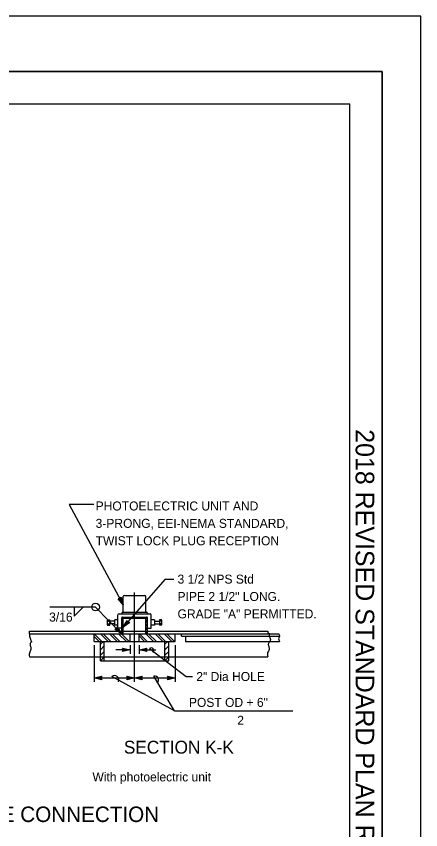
# Model space of a CAD drawing. Extents: x -893 to 867, y -474 to 712.
# Drawn here: x 552 to 867, y 80 to 712 of the extents above; entities that cross this region are included whole.
import ezdxf

# ---------------------------------------------------------------- set-up
doc = ezdxf.new("R2010")
doc.units = 0
for name, color, linetype in [('57 Undefined', 7, 'Continuous'), ('border_PLOTTING-ELEMENTS', 7, 'Continuous'), ('border_rw_22x34_Cut_Lines', 7, 'Continuous'), ('border_SHEET', 7, 'Continuous'), ('border_WITHIN-BORDER-anno', 7, 'Continuous'), ('str_Center-Line-A', 7, 'Continuous'), ('str_Dimensions-A', 7, 'Continuous'), ('str_Misc-Steel-B', 7, 'Continuous'), ('str_Misc-Steel-D', 7, 'Continuous'), ('str_Text-A', 7, 'Continuous'), ('str_Utilities-A', 7, 'Continuous')]:
    doc.layers.add(name, color=color, linetype=linetype)

msp = doc.modelspace()

# ---------------------------------------------------------------- linework, layer by layer
at = {"layer": 'border_PLOTTING-ELEMENTS'}
for points in [[(-893.45, -474.04), (866.55, -474.04), (866.55, 711.96), (-893.45, 711.96)], [(-863.45, -431.04), (836.55, -431.04), (836.55, 668.96), (-863.45, 668.96)]]:
    msp.add_lwpolyline(points, close=True, dxfattribs=at)
at = {"layer": 'border_rw_22x34_Cut_Lines'}
for p, q in [((-863.45, 668.96), (836.55, 668.96)), ((836.55, 668.96), (836.55, -431.04))]:
    msp.add_line(p, q, dxfattribs=at)
at = {"layer": 'border_SHEET'}
for p in [(-813.45, 643.96), (811.55, -406.04)]:
    msp.add_line(p, (811.55, 643.96), dxfattribs=at)
at = {"layer": 'str_Center-Line-A'}
msp.add_lwpolyline([(644.32, 194.93), (644.32, 264.39)], dxfattribs=at)
at = {"layer": 'str_Dimensions-A'}
for p, q in [((667.82, 274.33), (635.57, 237.29)), ((674.89, 274.33), (667.82, 274.33)), ((631.54, 259.49), (631.54, 259.49)), ((633.89, 260.76), (633.89, 260.76)), ((614.02, 253.03), (578.55, 253.03)), ((597.45, 253.03), (597.45, 246.03)), ((597.45, 246.03), (604.45, 253.03)), ((634.03, 232.36), (614.02, 253.03)), ((635.57, 254.84), (635.57, 254.84)), ((635.57, 237.29), (638.52, 242.69)), ((640.53, 240.93), (635.57, 237.29)), ((636.48, 238.34), (638.64, 242.27)), ((640.12, 241), (636.48, 238.33)), ((637.39, 239.37), (638.78, 241.91)), ((639.7, 241.06), (637.39, 239.37)), ((638.3, 240.41), (638.9, 241.5)), ((639.32, 241.15), (638.3, 240.41)), ((638.52, 242.69), (638.52, 242.69)), ((638.52, 242.69), (639, 241.21)), ((639, 241.21), (640.53, 240.93)), ((640.53, 240.93), (640.53, 240.93)), ((628.91, 235.75), (630.42, 236.1)), ((634.03, 232.36), (628.91, 235.75)), ((628.91, 235.75), (628.91, 235.75)), ((633.06, 233.36), (629.33, 235.83)), ((632.11, 234.35), (629.7, 235.94)), ((631.15, 235.34), (630.12, 236.03)), ((630.42, 236.1), (630.82, 237.61)), ((630.5, 236.42), (631.15, 235.34)), ((630.62, 236.79), (632.11, 234.35)), ((630.72, 237.2), (633.08, 233.36)), ((630.82, 237.61), (630.82, 237.61)), ((630.82, 237.61), (634.03, 232.36)), ((635.57, 237.29), (635.57, 237.29)), ((634.03, 232.36), (634.03, 232.36)), ((680.82, 230.36), (680.82, 232.36)), ((680.82, 230.36), (756.94, 230.36)), ((683.82, 230.36), (683.82, 226.36)), ((612.82, 223.36), (612.82, 194.93)), ((640.82, 223.36), (640.82, 216.77)), ((647.82, 223.36), (647.82, 216.77)), ((675.82, 223.36), (675.82, 194.93)), ((683.82, 226.36), (756.94, 226.36)), ((640.82, 219.77), (629.67, 219.77)), ((635.62, 219.77), (634.82, 221.11)), ((634.82, 221.11), (634.82, 221.11)), ((634.82, 221.11), (640.82, 219.77)), ((640.82, 219.77), (634.82, 218.44)), ((634.82, 218.44), (635.62, 219.77)), ((634.82, 218.44), (634.82, 218.44)), ((635.04, 220.76), (639.44, 219.77)), ((639.43, 219.77), (635.06, 218.8)), ((638.06, 219.77), (635.23, 219.15)), ((635.27, 220.4), (638.06, 219.77)), ((635.45, 220.05), (636.68, 219.78)), ((636.68, 219.78), (635.47, 219.51)), ((640.82, 219.77), (640.82, 219.77)), ((647.82, 219.77), (653.82, 221.1)), ((647.82, 219.77), (660.86, 219.77)), ((653.82, 218.43), (647.82, 219.77)), ((647.82, 219.77), (647.82, 219.77)), ((653.61, 218.79), (649.2, 219.77)), ((649.21, 219.78), (653.59, 220.74)), ((650.58, 219.77), (653.41, 220.4)), ((653.37, 219.15), (650.58, 219.77)), ((651.97, 219.77), (653.17, 220.04)), ((653.19, 219.49), (651.97, 219.77)), ((653.82, 221.1), (653.02, 219.77)), ((653.02, 219.77), (653.82, 218.43)), ((653.82, 221.1), (653.82, 221.1)), ((653.82, 218.43), (653.82, 218.43)), ((655.93, 220.82), (684.25, 199.07)), ((612.82, 197.93), (618.82, 199.26)), ((618.82, 196.59), (612.82, 197.93)), ((612.82, 197.93), (612.82, 197.93)), ((612.82, 197.93), (644.32, 197.93)), ((618.61, 196.95), (614.2, 197.93)), ((614.21, 197.93), (618.59, 198.9)), ((615.58, 197.93), (618.41, 198.55)), ((618.37, 197.31), (615.58, 197.93)), ((616.97, 197.93), (618.17, 198.2)), ((618.19, 197.65), (616.97, 197.93)), ((618.82, 199.26), (618.02, 197.93)), ((618.02, 197.93), (618.82, 196.59)), ((618.82, 199.26), (618.82, 199.26)), ((618.82, 196.59), (618.82, 196.59)), ((675.35, 172.39), (626.59, 199.07)), ((639.12, 197.93), (638.32, 199.27)), ((638.32, 199.27), (638.32, 199.27)), ((638.32, 199.27), (644.32, 197.93)), ((644.32, 197.93), (638.32, 196.6)), ((638.32, 196.6), (639.12, 197.93)), ((638.32, 196.6), (638.32, 196.6)), ((638.54, 198.91), (642.94, 197.93)), ((642.93, 197.93), (638.56, 196.96)), ((641.56, 197.93), (638.73, 197.31)), ((638.77, 198.56), (641.56, 197.93)), ((638.95, 198.21), (640.18, 197.93)), ((640.18, 197.93), (638.97, 197.67)), ((644.32, 197.93), (650.32, 199.26)), ((644.32, 197.93), (675.82, 197.93)), ((644.32, 197.93), (644.32, 197.93)), ((650.32, 196.59), (644.32, 197.93)), ((644.32, 197.93), (644.32, 197.93)), ((650.11, 196.95), (645.7, 197.93)), ((645.71, 197.93), (650.09, 198.9)), ((647.08, 197.93), (649.91, 198.55)), ((649.87, 197.31), (647.08, 197.93)), ((648.47, 197.93), (649.67, 198.2)), ((649.69, 197.65), (648.47, 197.93)), ((650.32, 199.26), (649.52, 197.93)), ((649.52, 197.93), (650.32, 196.59)), ((650.32, 199.26), (650.32, 199.26)), ((650.32, 196.59), (650.32, 196.59)), ((675.35, 172.39), (659.21, 199.27)), ((670.62, 197.93), (669.82, 199.27)), ((669.82, 199.27), (669.82, 199.27)), ((669.82, 199.27), (675.82, 197.93)), ((675.82, 197.93), (669.82, 196.6)), ((669.82, 196.6), (670.62, 197.93)), ((669.82, 196.6), (669.82, 196.6)), ((670.04, 198.91), (674.44, 197.93)), ((674.43, 197.93), (670.06, 196.96)), ((673.06, 197.93), (670.23, 197.31)), ((670.27, 198.56), (673.06, 197.93)), ((670.45, 198.21), (671.68, 197.93)), ((671.68, 197.93), (670.47, 197.67)), ((675.82, 197.93), (675.82, 197.93)), ((684.25, 199.07), (689.25, 199.07)), ((675.35, 172.39), (767.17, 172.39))]:
    msp.add_line(p, q, dxfattribs=at)
msp.add_lwpolyline([(612.6, 332.81), (593.41, 332.81), (635.57, 254.84)], dxfattribs=at)
msp.add_lwpolyline([(633.89, 260.76), (635.57, 254.84), (631.54, 259.49), (631.96, 259.47), (634.9, 256.07), (633.68, 260.4), (633.47, 260.05), (634.26, 257.28), (632.37, 259.45), (632.78, 259.43), (633.6, 258.49), (633.26, 259.69), (633.1, 259.42), (631.54, 259.49), (633.1, 259.42)], close=True, dxfattribs=at)
msp.add_circle((614.02, 253.03), 3, dxfattribs=at)
for centre, radius, start, end in [((657.21, 219.12), 2.12, 319.06905, 126.98095), ((628.73, 196.33), 3.48, 336.86408, 127.99832), ((660.14, 196.56), 2.87, 302.49644, 108.78368)]:
    msp.add_arc(centre, radius, start, end, dxfattribs=at)
msp.add_spline([(756.38, 232.36), (756.52, 231.57), (756.94, 230.36), (756.24, 229.05), (756.24, 227.65), (756.94, 226.36)], degree=3, dxfattribs=at)
at = {"layer": 'str_Misc-Steel-B'}
for p, q in [((634.32, 232.36), (634.32, 244.44)), ((634.32, 244.44), (654.32, 244.44)), ((634.32, 243.96), (634.81, 244.44)), ((634.32, 243.07), (635.57, 244.32)), ((634.32, 241.01), (635.57, 242.26)), ((634.32, 240.13), (635.57, 241.38)), ((635.57, 232.36), (635.57, 244.44)), ((653.07, 232.36), (653.07, 244.44)), ((653.07, 242.08), (654.32, 243.33)), ((653.07, 241.2), (654.32, 242.45)), ((653.07, 239.14), (654.32, 240.39)), ((654.32, 232.36), (654.32, 244.44)), ((634.32, 238.07), (635.57, 239.32)), ((634.32, 237.18), (635.57, 238.43)), ((634.32, 235.12), (635.57, 236.37)), ((634.32, 234.24), (635.57, 235.49)), ((653.07, 238.26), (654.32, 239.5)), ((653.07, 236.19), (654.32, 237.44)), ((653.07, 235.31), (654.32, 236.56)), ((653.07, 233.25), (654.32, 234.5)), ((612.82, 226.36), (612.82, 232.36)), ((612.82, 232.36), (618.82, 226.36)), ((612.82, 230.24), (616.7, 226.36)), ((617.77, 232.36), (623.77, 226.36)), ((619.89, 232.36), (625.89, 226.36)), ((624.84, 232.36), (630.84, 226.36)), ((626.96, 232.36), (632.96, 226.36)), ((631.91, 232.36), (637.91, 226.36)), ((634.03, 232.36), (640.03, 226.36)), ((634.51, 232.36), (635.57, 233.42)), ((640.82, 226.36), (640.82, 232.36)), ((647.82, 226.36), (647.82, 232.36)), ((647.82, 230.6), (652.06, 226.36)), ((648.18, 232.36), (654.18, 226.36)), ((653.07, 232.36), (654.32, 233.61)), ((653.13, 232.36), (659.13, 226.36)), ((655.25, 232.36), (661.25, 226.36)), ((660.2, 232.36), (666.2, 226.36)), ((662.32, 232.36), (668.32, 226.36)), ((667.27, 232.36), (673.27, 226.36)), ((669.39, 232.36), (675.39, 226.36)), ((675.82, 226.36), (675.82, 232.36)), ((612.82, 226.36), (675.82, 226.36)), ((617.82, 211.36), (617.82, 226.36)), ((617.82, 224.09), (620.09, 226.36)), ((617.82, 219.85), (620.82, 222.85)), ((620.82, 211.36), (620.82, 226.36)), ((667.82, 211.36), (667.82, 226.36)), ((667.82, 224.09), (670.09, 226.36)), ((667.82, 219.85), (670.82, 222.85)), ((670.82, 211.36), (670.82, 226.36)), ((617.82, 215.61), (620.82, 218.61)), ((667.82, 215.61), (670.82, 218.61)), ((617.82, 211.36), (620.82, 214.36)), ((617.82, 211.36), (670.82, 211.36)), ((667.82, 211.36), (670.82, 214.36))]:
    msp.add_line(p, q, dxfattribs=at)
at = {"layer": 'str_Misc-Steel-D'}
for p, q in [((562.82, 234.36), (634.32, 234.36)), ((634.32, 234.36), (654.32, 234.36)), ((654.32, 234.36), (747.82, 234.36)), ((562.82, 232.36), (756.38, 232.36)), ((562.82, 214.36), (617.82, 214.36)), ((617.82, 214.36), (670.82, 214.36)), ((670.82, 214.36), (747.82, 214.36))]:
    msp.add_line(p, q, dxfattribs=at)
for points in [[(564.39, 226.11), (563.2, 229.35), (562.82, 232.36), (562.82, 234.36)], [(747.82, 234.36), (747.71, 233.24), (748.97, 232.55)], [(748.97, 232.55), (748.83, 231.15), (749.25, 229.33), (749.81, 227.79), (749.39, 226.11)], [(564.39, 226.11), (563.13, 224.15), (563.69, 221.92), (563.55, 219.4), (562.43, 216.46), (562.82, 214.36)], [(749.39, 226.11), (748.13, 224.15), (748.69, 221.92), (748.55, 219.4), (747.43, 216.46), (747.82, 214.36)]]:
    msp.add_spline(points, degree=3, dxfattribs=at)
at = {"layer": 'str_Utilities-A'}
for p, q in [((635.57, 249.03), (635.57, 261.11)), ((636.4, 261.94), (652.24, 261.94)), ((653.07, 249.03), (653.07, 261.11)), ((631.41, 236.53), (631.41, 246.94)), ((632.24, 247.78), (656.4, 247.78)), ((634.32, 248.19), (634.32, 247.78)), ((635.15, 249.03), (653.48, 249.03)), ((654.32, 248.19), (654.32, 247.78)), ((657.23, 236.53), (657.23, 246.94)), ((623.14, 242.68), (623.14, 239.54)), ((623.35, 243.21), (624.97, 243.21)), ((623.35, 242.16), (624.97, 242.16)), ((624.97, 239.02), (624.97, 243.21)), ((628.91, 242.15), (624.97, 242.15)), ((631.41, 243.19), (628.91, 243.19)), ((628.91, 239.03), (628.91, 243.19)), ((628.91, 240.07), (628.91, 242.15)), ((634.32, 244.44), (634.32, 244.65)), ((634.95, 245.28), (653.69, 245.28)), ((654.32, 244.44), (654.32, 244.65)), ((659.73, 243.19), (657.23, 243.19)), ((659.73, 243.19), (659.73, 239.03)), ((659.73, 242.15), (663.67, 242.15)), ((659.73, 242.15), (659.73, 240.07)), ((665.29, 243.21), (663.67, 243.21)), ((663.67, 243.21), (663.67, 239.02)), ((665.29, 242.16), (663.67, 242.16)), ((665.5, 239.54), (665.5, 242.68)), ((623.35, 240.06), (624.97, 240.06)), ((623.35, 239.02), (624.97, 239.02)), ((628.91, 240.07), (624.97, 240.07)), ((631.41, 239.03), (628.91, 239.03)), ((634.32, 236.53), (631.41, 236.53)), ((654.32, 236.53), (657.23, 236.53)), ((659.73, 239.03), (657.23, 239.03)), ((659.73, 240.07), (663.67, 240.07)), ((665.29, 240.06), (663.67, 240.06)), ((665.29, 239.02), (663.67, 239.02))]:
    msp.add_line(p, q, dxfattribs=at)
for centre, radius, start, end in [((636.4, 261.11), 0.833, 90, 180), ((652.24, 261.11), 0.833, 0, 90), ((632.24, 246.94), 0.833, 90, 180), ((635.15, 248.19), 0.833, 90, 180), ((653.49, 248.19), 0.833, 0, 90), ((656.4, 246.94), 0.833, 0, 90), ((623.89, 242.68), 0.753, 135.96474, 224.03526), ((625.99, 241.11), 2.84, 158.32588, 201.67412), ((634.95, 244.65), 0.625, 90, 180), ((653.69, 244.65), 0.625, 0, 90), ((664.75, 242.68), 0.753, 315.96474, 44.03526), ((662.65, 241.11), 2.84, 338.32588, 21.67412), ((623.89, 239.54), 0.753, 135.96474, 224.03526), ((664.75, 239.54), 0.753, 315.96474, 44.03526)]:
    msp.add_arc(centre, radius, start, end, dxfattribs=at)

# ---------------------------------------------------------------- texts
at = {"layer": '57 Undefined'}
msp.add_text('UPPER JUNCTURE CONNECTION', height=12, dxfattribs=at).set_placement((404.84, 86.06))
at = {"layer": 'border_WITHIN-BORDER-anno'}
msp.add_text('2018 REVISED STANDARD PLAN RSP S113', height=14.5, rotation=270, dxfattribs=at).set_placement((815.95, 391.2))
at = {"layer": 'str_Text-A'}
for s, height, p in [('PHOTOELECTRIC UNIT AND', 7, (614.06, 328.05)), ('3-PRONG, EEI-NEMA STANDARD,', 7, (614.06, 314.55)), ('TWIST LOCK PLUG RECEPTION', 7, (614.06, 301.05)), ('3 1/2 NPS Std', 7, (677.69, 271.23)), ('PIPE 2 1/2" LONG.', 7, (677.69, 257.73)), ('3/16', 7, (577.95, 241.74)), ('GRADE "A" PERMITTED.', 7, (677.69, 244.23)), ('2" Dia HOLE', 7, (692.25, 195.58)), ('POST OD + 6"', 7, (686.5, 175.47)), ('2', 7, (724.05, 161.57)), ('SECTION K-K', 10, (636, 139.17)), ('With photoelectric unit', 7, (611.6, 117.6))]:
    msp.add_text(s, height=height, dxfattribs=at).set_placement(p)

doc.saveas('drawing.dxf')
